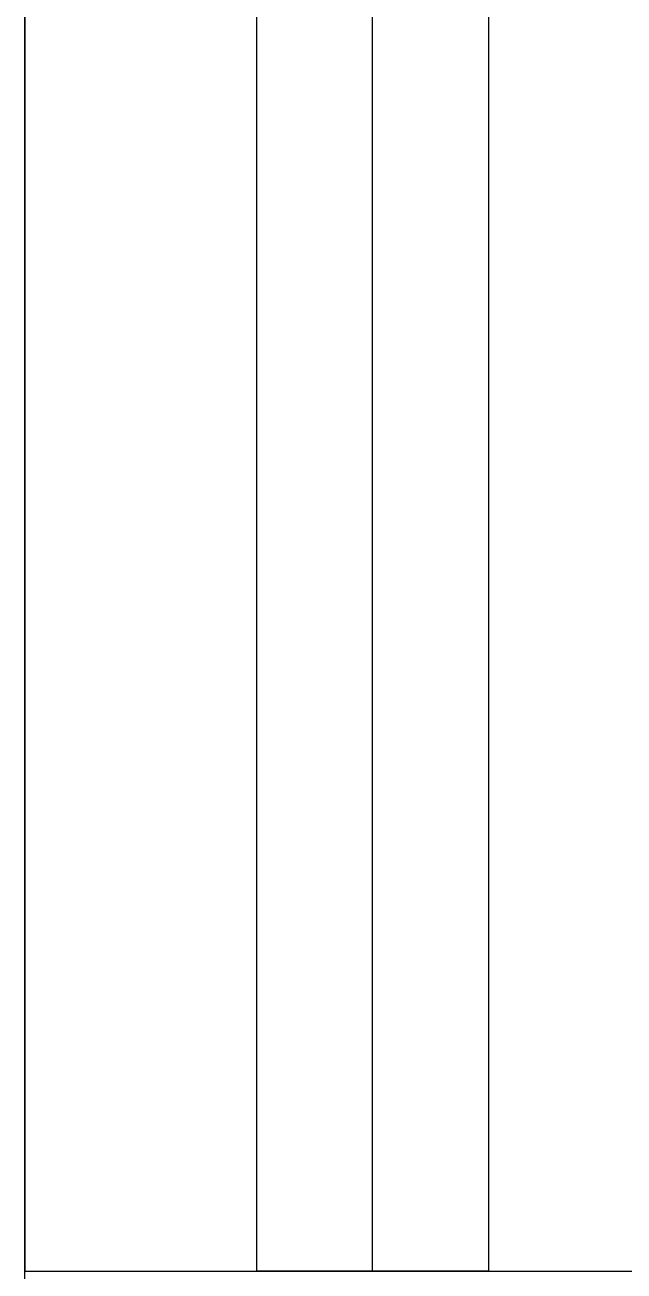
# Model space of a CAD drawing. Header units: millimetres. Extents: x 1464389 to 1998638, y -29162 to 256806.
# Drawn here: x 1539842.9 to 1539972.1, y 124717.3 to 124986.2 of the extents above; entities that cross this region are included whole.
import ezdxf

# ---------------------------------------------------------------- set-up
doc = ezdxf.new("R2010")
doc.units = ezdxf.units.MM
doc.header["$LTSCALE"] = 15
doc.layers.add('A-WNDW', color=4, linetype='Continuous')
doc.layers.add('GFC Walls', color=14, linetype='Continuous')

msp = doc.modelspace()

# ---------------------------------------------------------------- linework, layer by layer
at = {"layer": 'A-WNDW', "ltscale": 0.5}
for p, q in [((1539842.89, 125322.28), (1539842.89, 124717.28)), ((1539892.89, 124717.28), (1539892.89, 125322.28)), ((1539917.89, 124717.28), (1539917.89, 125322.28)), ((1539942.89, 125322.28), (1539942.89, 124717.28)), ((1539842.89, 124717.28), (1539992.89, 124717.28)), ((1539942.89, 124717.28), (1539892.89, 124717.28))]:
    msp.add_line(p, q, dxfattribs=at)
at = {"layer": 'GFC Walls'}
msp.add_line((1539842.89, 124567.28), (1539842.89, 126801.27), dxfattribs=at)

doc.saveas('drawing.dxf')
